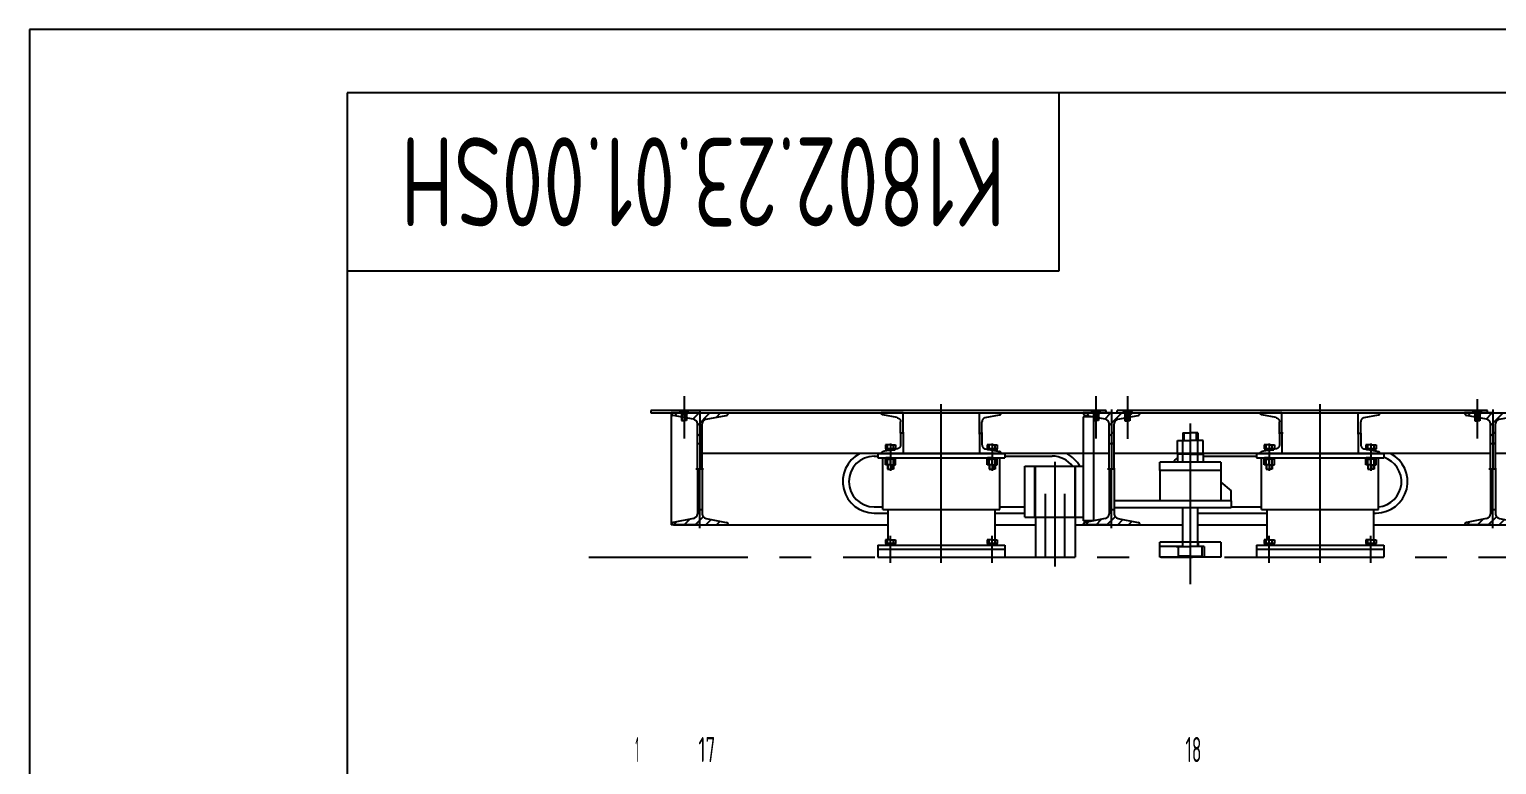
# Model space of a CAD drawing. Header units: millimetres. Extents: x 0 to 10500, y -288 to 7425.
# Drawn here: x 0 to 2886, y 5978 to 7425 of the extents above; entities that cross this region are included whole.
import ezdxf
from ezdxf.enums import TextEntityAlignment as Align

# ---------------------------------------------------------------- set-up
doc = ezdxf.new("R2010")
doc.units = ezdxf.units.MM
doc.header["$LTSCALE"] = 250
for name, pattern in [('F', [0.75, 0.5, -0.25]), ('G', [2, 1.25, -0.25, 0.25, -0.25]), ('K', [2.5, 1.25, -0.25, 0.25, -0.25, 0.25, -0.25])]:
    doc.linetypes.add(name, pattern=pattern)
for name, color, linetype in [('01', 7, 'Continuous'), ('02', 1, 'Continuous'), ('04', 2, 'F'), ('05', 142, 'G'), ('07', 6, 'K'), ('08', 1, 'Continuous'), ('11', 3, 'Continuous')]:
    doc.layers.add(name, color=color, linetype=linetype)
doc.styles.get("Standard").update_dxf_attribs({"font": 'isocp', "width": 0.707, "bigfont": 'intecad.shx'})

# ---------------------------------------------------------------- blocks, each defined once
blk = doc.blocks.new('*U125')
at = {"layer": '01'}
for p, q in [((0, 110), (-56, 110)), ((-12.5, 97.8), (-52.1, 105.3)), ((-4.8, 0), (-4.8, 88.5)), ((0, 110), (56, 110)), ((4.8, 0), (4.8, 88.5)), ((12.5, 97.8), (52.1, 105.3)), ((-4.8, 0), (-4.8, -88.5)), ((4.8, 0), (4.8, -88.5)), ((0, -110), (-56, -110)), ((-12.5, -97.8), (-52.1, -105.3)), ((0, -110), (56, -110)), ((12.5, -97.8), (52.1, -105.3))]:
    blk.add_line(p, q, dxfattribs=at)
for centre, radius, start, end in [((-51.2, 110), 4.8, 180, 259.2944), ((-14.3, 88.5), 9.5, 0, 79.2944), ((14.3, 88.5), 9.5, 100.7056, 180), ((51.2, 110), 4.8, 280.7056, 360), ((-51.2, -110), 4.8, 100.7056, 180), ((-14.3, -88.5), 9.5, 280.7056, 0), ((14.3, -88.5), 9.5, 180, 259.2944), ((51.2, -110), 4.8, 0, 79.2944)]:
    blk.add_arc(centre, radius, start, end, dxfattribs=at)
at = {"layer": '05'}
for p, q in [((0, 116.9), (0, 0)), ((-7.9, 0), (7.2, 0)), ((0, -116.9), (0, 0))]:
    blk.add_line(p, q, dxfattribs=at)
blk = doc.blocks.new('*U126')
at = {"layer": '01'}
for p, q in [((0, 110), (-56, 110)), ((-12.5, 97.8), (-52.1, 105.3)), ((-4.8, 0), (-4.8, 88.5)), ((0, 110), (56, 110)), ((4.8, 0), (4.8, 88.5)), ((12.5, 97.8), (52.1, 105.3)), ((-4.8, 0), (-4.8, -88.5)), ((4.8, 0), (4.8, -88.5)), ((0, -110), (-56, -110)), ((-12.5, -97.8), (-52.1, -105.3)), ((0, -110), (56, -110)), ((12.5, -97.8), (52.1, -105.3))]:
    blk.add_line(p, q, dxfattribs=at)
for centre, radius, start, end in [((-51.2, 110), 4.8, 180, 259.2944), ((-14.3, 88.5), 9.5, 0, 79.2944), ((14.3, 88.5), 9.5, 100.7056, 180), ((51.2, 110), 4.8, 280.7056, 360), ((-51.2, -110), 4.8, 100.7056, 180), ((-14.3, -88.5), 9.5, 280.7056, 0), ((14.3, -88.5), 9.5, 180, 259.2944), ((51.2, -110), 4.8, 0, 79.2944)]:
    blk.add_arc(centre, radius, start, end, dxfattribs=at)
at = {"layer": '05'}
for p, q in [((0, 116.9), (0, 0)), ((-7.9, 0), (7.2, 0)), ((0, -116.9), (0, 0))]:
    blk.add_line(p, q, dxfattribs=at)
blk = doc.blocks.new('*U127')
at = {"layer": '01'}
for p, q in [((0, 110), (-56, 110)), ((-12.5, 97.8), (-52.1, 105.3)), ((-4.8, 0), (-4.8, 88.5)), ((0, 110), (56, 110)), ((4.8, 0), (4.8, 88.5)), ((12.5, 97.8), (52.1, 105.3)), ((-4.8, 0), (-4.8, -88.5)), ((4.8, 0), (4.8, -88.5)), ((0, -110), (-56, -110)), ((-12.5, -97.8), (-52.1, -105.3)), ((0, -110), (56, -110)), ((12.5, -97.8), (52.1, -105.3))]:
    blk.add_line(p, q, dxfattribs=at)
for centre, radius, start, end in [((-51.2, 110), 4.8, 180, 259.2944), ((-14.3, 88.5), 9.5, 0, 79.2944), ((14.3, 88.5), 9.5, 100.7056, 180), ((51.2, 110), 4.8, 280.7056, 360), ((-51.2, -110), 4.8, 100.7056, 180), ((-14.3, -88.5), 9.5, 280.7056, 0), ((14.3, -88.5), 9.5, 180, 259.2944), ((51.2, -110), 4.8, 0, 79.2944)]:
    blk.add_arc(centre, radius, start, end, dxfattribs=at)
at = {"layer": '05'}
for p, q in [((0, 116.9), (0, 0)), ((-7.9, 0), (7.2, 0)), ((0, -116.9), (0, 0))]:
    blk.add_line(p, q, dxfattribs=at)
blk = doc.blocks.new('*U115')
at = {"layer": '01'}
for p, q in [((-9.2, 3.1), (-9.2, 0)), ((0, 3.1), (-9.2, 3.1)), ((-9.2, 0), (0, 0)), ((0, 0), (-1.8, 3.1)), ((0, 3.1), (1.8, 0)), ((0, 3.1), (9.2, 3.1)), ((9.2, 0), (0, 0)), ((9.2, 3.1), (9.2, 0))]:
    blk.add_line(p, q, dxfattribs=at)
at = {"layer": '05'}
blk.add_line((0, 5.2), (0, -2.1), dxfattribs=at)
blk = doc.blocks.new('M')
at = {"layer": '04', "color": 2, "linetype": 'F'}
for p, q in [((5590.6, 9487.6), (5633.6, 9487.6)), ((5590.6, 9447.6), (5590.6, 9487.6)), ((5595.6, 9447.6), (5595.6, 9470.4)), ((5602.1, 9478.3), (5630.3, 9483.6)), ((5590.6, 9447.6), (5590.6, 9407.6)), ((5595.6, 9447.6), (5595.6, 9424.7)), ((5590.6, 9407.6), (5633.6, 9407.6)), ((5602.1, 9416.8), (5630.3, 9411.5))]:
    blk.add_line(p, q, dxfattribs=at)
for centre, radius, start, end in [((5603.6, 9470.4), 8, 100.7056, 180), ((5629.6, 9487.6), 4, 280.7056, 0), ((5603.6, 9424.7), 8, 180, 259.2944), ((5629.6, 9407.6), 4, 0, 79.2944)]:
    blk.add_arc(centre, radius, start, end, dxfattribs=at)
at = {"layer": '05', "color": 4, "linetype": 'G'}
blk.add_line((5588.5, 9447.6), (5597.2, 9447.6), dxfattribs=at)
blk = doc.blocks.new('*U165', base_point=(251.96, 168.31))
at = {"layer": '01'}
for p, q in [((251.96, 168.31), (251.96, 182.31)), ((195.96, 168.31), (251.96, 168.31))]:
    blk.add_line(p, q, dxfattribs=at)
blk = doc.blocks.new('*U166')
at = {"layer": '01'}
for points in [[(415, 292), (25, 292)], [(25, 292), (25, 5)]]:
    blk.add_lwpolyline(points, dxfattribs=at)
at = {"layer": '02'}
for points in [[(420, 297), (0, 297)], [(0, 297), (0, 0)]]:
    blk.add_lwpolyline(points, dxfattribs=at)

msp = doc.modelspace()

# ---------------------------------------------------------------- hatches: boundary and pattern name
at = {"layer": '02', "linetype": 'Continuous'}
h = msp.add_hatch(dxfattribs=at)
h.set_pattern_fill('_USER', color=1, scale=15, angle=45, style=0, pattern_type=0)
h.set_pattern_definition([(45, (611.81, -2817.34), (-10.606602, 10.606602), [])])
edge = h.paths.add_edge_path()
edge.add_line((1313.757, 6480.233), (1323.257, 6480.233))
edge.add_line((1323.257, 6480.233), (1323.257, 6471.772))
edge.add_arc((1332.757, 6471.772), 9.5, 180, 259.294362)
edge.add_line((1330.993, 6462.437), (1370.599, 6454.95))
edge.add_arc((1369.707, 6450.233), 4.8, 0, 79.294362, ccw=False)
edge.add_line((1374.507, 6450.233), (1318.507, 6450.233))
edge.add_line((1318.507, 6450.233), (1262.507, 6450.233))
edge.add_arc((1267.307, 6450.233), 4.8, 100.705638, 180, ccw=False)
edge.add_line((1266.416, 6454.95), (1306.022, 6462.437))
edge.add_arc((1304.257, 6471.772), 9.5, 280.705638, 360)
edge.add_line((1313.757, 6471.772), (1313.757, 6480.233))
edge = h.paths.add_edge_path()
edge.add_line((1313.757, 6610.233), (1323.257, 6610.233))
edge.add_line((1323.257, 6610.233), (1323.257, 6648.694))
edge.add_arc((1332.757, 6648.694), 9.5, 100.705638, 180, ccw=False)
edge.add_line((1330.993, 6658.029), (1370.599, 6665.517))
edge.add_arc((1369.707, 6670.233), 4.8, 280.705638, 360)
edge.add_line((1374.507, 6670.233), (1318.507, 6670.233))
edge.add_line((1318.507, 6670.233), (1262.507, 6670.233))
edge.add_arc((1267.307, 6670.233), 4.8, 180, 259.294362)
edge.add_line((1266.416, 6665.517), (1306.022, 6658.029))
edge.add_arc((1304.257, 6648.694), 9.5, 0, 79.294362, ccw=False)
edge.add_line((1313.757, 6648.694), (1313.757, 6610.233))
h = msp.add_hatch(dxfattribs=at)
h.set_pattern_fill('_USER', color=1, scale=15, angle=45, style=0, pattern_type=0)
h.set_pattern_definition([(45, (1421.81, -2817.34), (-10.606602, 10.606602), [])])
edge = h.paths.add_edge_path()
edge.add_line((2123.757, 6480.233), (2133.257, 6480.233))
edge.add_line((2133.257, 6480.233), (2133.257, 6471.772))
edge.add_arc((2142.757, 6471.772), 9.5, 180, 259.294362)
edge.add_line((2140.993, 6462.437), (2180.599, 6454.95))
edge.add_arc((2179.707, 6450.233), 4.8, 0, 79.294362, ccw=False)
edge.add_line((2184.507, 6450.233), (2128.507, 6450.233))
edge.add_line((2128.507, 6450.233), (2072.507, 6450.233))
edge.add_arc((2077.307, 6450.233), 4.8, 100.705638, 180, ccw=False)
edge.add_line((2076.416, 6454.95), (2116.022, 6462.437))
edge.add_arc((2114.257, 6471.772), 9.5, 280.705638, 360)
edge.add_line((2123.757, 6471.772), (2123.757, 6480.233))
edge = h.paths.add_edge_path()
edge.add_line((2123.757, 6610.233), (2133.257, 6610.233))
edge.add_line((2133.257, 6610.233), (2133.257, 6648.694))
edge.add_arc((2142.757, 6648.694), 9.5, 100.705638, 180, ccw=False)
edge.add_line((2140.993, 6658.029), (2180.599, 6665.517))
edge.add_arc((2179.707, 6670.233), 4.8, 280.705638, 360)
edge.add_line((2184.507, 6670.233), (2128.507, 6670.233))
edge.add_line((2128.507, 6670.233), (2072.507, 6670.233))
edge.add_arc((2077.307, 6670.233), 4.8, 180, 259.294362)
edge.add_line((2076.416, 6665.517), (2116.022, 6658.029))
edge.add_arc((2114.257, 6648.694), 9.5, 0, 79.294362, ccw=False)
edge.add_line((2123.757, 6648.694), (2123.757, 6610.233))
h = msp.add_hatch(dxfattribs=at)
h.set_pattern_fill('_USER', color=1, scale=15, angle=45, style=0, pattern_type=0)
h.set_pattern_definition([(45, (2171.81, -2817.34), (-10.606602, 10.606602), [])])
edge = h.paths.add_edge_path()
edge.add_line((2873.757, 6480.233), (2883.257, 6480.233))
edge.add_line((2883.257, 6480.233), (2883.257, 6471.772))
edge.add_arc((2892.757, 6471.772), 9.5, 180, 259.294362)
edge.add_line((2890.993, 6462.437), (2930.599, 6454.95))
edge.add_arc((2929.707, 6450.233), 4.8, 0, 79.294362, ccw=False)
edge.add_line((2934.507, 6450.233), (2878.507, 6450.233))
edge.add_line((2878.507, 6450.233), (2822.507, 6450.233))
edge.add_arc((2827.307, 6450.233), 4.8, 100.705638, 180, ccw=False)
edge.add_line((2826.416, 6454.95), (2866.022, 6462.437))
edge.add_arc((2864.257, 6471.772), 9.5, 280.705638, 360)
edge.add_line((2873.757, 6471.772), (2873.757, 6480.233))
edge = h.paths.add_edge_path()
edge.add_line((2873.757, 6610.233), (2883.257, 6610.233))
edge.add_line((2883.257, 6610.233), (2883.257, 6648.694))
edge.add_arc((2892.757, 6648.694), 9.5, 100.705638, 180, ccw=False)
edge.add_line((2890.993, 6658.029), (2930.599, 6665.517))
edge.add_arc((2929.707, 6670.233), 4.8, 280.705638, 360)
edge.add_line((2934.507, 6670.233), (2878.507, 6670.233))
edge.add_line((2878.507, 6670.233), (2822.507, 6670.233))
edge.add_arc((2827.307, 6670.233), 4.8, 180, 259.294362)
edge.add_line((2826.416, 6665.517), (2866.022, 6658.029))
edge.add_arc((2864.257, 6648.694), 9.5, 0, 79.294362, ccw=False)
edge.add_line((2873.757, 6648.694), (2873.757, 6610.233))

# ---------------------------------------------------------------- linework, layer by layer
for p, q in [((1678.507, 6480.518), (1678.507, 6582.233)), ((1908.507, 6480.518), (1908.507, 6582.233)), ((2423.507, 6480.518), (2423.507, 6582.233)), ((2653.507, 6480.518), (2653.507, 6582.233))]:
    msp.add_line(p, q)
at = {"layer": '01'}
for p, q in [((2117.507, 6675.233), (1222.507, 6675.233)), ((1222.507, 6675.233), (1222.507, 6670.233)), ((1222.507, 6670.233), (2102.507, 6670.233)), ((1262.507, 6670.233), (1262.507, 6450.233)), ((2077.507, 6670.233), (3602.507, 6670.233)), ((2117.507, 6670.233), (2117.507, 6675.233)), ((2867.507, 6675.005), (2139.507, 6674.784)), ((2139.507, 6670.233), (2139.507, 6674.784)), ((2867.507, 6670.233), (2867.507, 6675.005)), ((1313.757, 6610.233), (1323.257, 6610.233)), ((2123.757, 6610.233), (2133.257, 6610.233)), ((2873.757, 6610.233), (2883.257, 6610.233)), ((2123.757, 6590.233), (1323.257, 6590.233)), ((1661.757, 6585.233), (1668.507, 6585.233)), ((1693.507, 6582.233), (1684.307, 6582.233)), ((1684.307, 6582.233), (1684.307, 6579.133)), ((1693.507, 6579.133), (1691.718, 6582.233)), ((1693.507, 6582.233), (1702.707, 6582.233)), ((1693.507, 6582.233), (1695.297, 6579.133)), ((1702.707, 6582.233), (1702.707, 6579.133)), ((1884.307, 6582.233), (1884.307, 6579.133)), ((1893.507, 6582.233), (1884.307, 6582.233)), ((1893.507, 6582.233), (1891.718, 6579.133)), ((1893.507, 6579.133), (1895.297, 6582.233)), ((1893.507, 6582.233), (1902.707, 6582.233)), ((1902.707, 6582.233), (1902.707, 6579.133)), ((1918.507, 6585.233), (2011.757, 6585.233)), ((2072.507, 6590.233), (2072.507, 6457.992)), ((2092.507, 6590.233), (2092.507, 6457.992)), ((2873.757, 6590.233), (2133.257, 6590.233)), ((2268.257, 6573.233), (2268.257, 6589.318)), ((2298.257, 6573.233), (2298.257, 6589.318)), ((2308.682, 6585.233), (2413.507, 6585.233)), ((2438.507, 6582.233), (2429.307, 6582.233)), ((2429.307, 6582.233), (2429.307, 6579.133)), ((2438.507, 6579.133), (2436.718, 6582.233)), ((2438.507, 6582.233), (2447.707, 6582.233)), ((2438.507, 6582.233), (2440.297, 6579.133)), ((2447.707, 6582.233), (2447.707, 6579.133)), ((2629.307, 6582.233), (2629.307, 6579.133)), ((2638.507, 6582.233), (2629.307, 6582.233)), ((2638.507, 6582.233), (2636.718, 6579.133)), ((2638.507, 6579.133), (2640.297, 6582.233)), ((2638.507, 6582.233), (2647.707, 6582.233)), ((2647.707, 6582.233), (2647.707, 6579.133)), ((3623.757, 6590.233), (2883.257, 6590.233)), ((1683.492, 6579.133), (1693.507, 6579.133)), ((1683.492, 6568.333), (1683.492, 6579.133)), ((1693.507, 6568.333), (1683.492, 6568.333)), ((1684.307, 6579.133), (1693.507, 6579.133)), ((1687.507, 6568.333), (1687.507, 6579.133)), ((1687.507, 6568.333), (1687.507, 6559.851)), ((1687.507, 6559.851), (1693.507, 6559.851)), ((1702.707, 6579.133), (1693.507, 6579.133)), ((1703.522, 6579.133), (1693.507, 6579.133)), ((1693.507, 6568.333), (1703.522, 6568.333)), ((1699.507, 6559.851), (1693.507, 6559.851)), ((1699.507, 6568.333), (1699.507, 6579.133)), ((1699.507, 6568.333), (1699.507, 6559.851)), ((1703.522, 6568.333), (1703.522, 6579.133)), ((1883.492, 6579.133), (1893.507, 6579.133)), ((1883.492, 6568.333), (1883.492, 6579.133)), ((1893.507, 6568.333), (1883.492, 6568.333)), ((1884.307, 6579.133), (1893.507, 6579.133)), ((1887.507, 6568.333), (1887.507, 6579.133)), ((1887.507, 6568.333), (1887.507, 6559.851)), ((1887.507, 6559.851), (1893.507, 6559.851)), ((1903.522, 6579.133), (1893.507, 6579.133)), ((1902.707, 6579.133), (1893.507, 6579.133)), ((1893.507, 6568.333), (1903.522, 6568.333)), ((1899.507, 6559.851), (1893.507, 6559.851)), ((1899.507, 6568.333), (1899.507, 6579.133)), ((1899.507, 6568.333), (1899.507, 6559.851)), ((1903.522, 6568.333), (1903.522, 6579.133)), ((1957.507, 6465.233), (1957.507, 6565.233)), ((2428.492, 6579.133), (2438.507, 6579.133)), ((2428.492, 6568.333), (2428.492, 6579.133)), ((2438.507, 6568.333), (2428.492, 6568.333)), ((2429.307, 6579.133), (2438.507, 6579.133)), ((2432.507, 6568.333), (2432.507, 6579.133)), ((2432.507, 6568.333), (2432.507, 6559.851)), ((2432.507, 6559.851), (2438.507, 6559.851)), ((2447.707, 6579.133), (2438.507, 6579.133)), ((2448.522, 6579.133), (2438.507, 6579.133)), ((2438.507, 6568.333), (2448.522, 6568.333)), ((2444.507, 6559.851), (2438.507, 6559.851)), ((2444.507, 6568.333), (2444.507, 6579.133)), ((2444.507, 6568.333), (2444.507, 6559.851)), ((2448.522, 6568.333), (2448.522, 6579.133)), ((2628.492, 6579.133), (2638.507, 6579.133)), ((2628.492, 6568.333), (2628.492, 6579.133)), ((2638.507, 6568.333), (2628.492, 6568.333)), ((2629.307, 6579.133), (2638.507, 6579.133)), ((2632.507, 6568.333), (2632.507, 6579.133)), ((2632.507, 6568.333), (2632.507, 6559.851)), ((2632.507, 6559.851), (2638.507, 6559.851)), ((2648.522, 6579.133), (2638.507, 6579.133)), ((2647.707, 6579.133), (2638.507, 6579.133)), ((2638.507, 6568.333), (2648.522, 6568.333)), ((2644.507, 6559.851), (2638.507, 6559.851)), ((2644.507, 6568.333), (2644.507, 6579.133)), ((2644.507, 6568.333), (2644.507, 6559.851)), ((2648.522, 6568.333), (2648.522, 6579.133)), ((2343.257, 6534.352), (2363.257, 6517.233)), ((2363.257, 6497.233), (2363.257, 6517.233)), ((1313.757, 6480.233), (1313.757, 6471.772)), ((1313.757, 6480.233), (1323.257, 6480.233)), ((1323.257, 6480.233), (1323.257, 6471.772)), ((1661.757, 6485.233), (1678.507, 6485.233)), ((1661.757, 6473.233), (1688.507, 6473.233)), ((1898.507, 6473.233), (1957.507, 6473.233)), ((1908.507, 6485.233), (1957.507, 6485.233)), ((1978.507, 6465.233), (1978.507, 6386.233)), ((2056.507, 6465.233), (2056.507, 6386.233)), ((2123.757, 6480.233), (2123.757, 6471.772)), ((2123.757, 6480.233), (2133.257, 6480.233)), ((2133.257, 6480.233), (2133.257, 6471.772)), ((2268.257, 6416.233), (2268.257, 6483.233)), ((2298.257, 6416.233), (2298.257, 6483.233)), ((2298.507, 6473.233), (2433.507, 6473.233)), ((2363.257, 6485.233), (2423.507, 6485.233)), ((2643.507, 6473.233), (2648.507, 6473.233)), ((2873.757, 6480.233), (2873.757, 6471.772)), ((2873.757, 6480.233), (2883.257, 6480.233)), ((2883.257, 6480.233), (2883.257, 6471.772)), ((2092.507, 6457.992), (2072.507, 6457.992)), ((1693.507, 6420.833), (1683.492, 6420.833)), ((1683.492, 6420.833), (1683.492, 6413.333)), ((1683.492, 6413.333), (1693.507, 6413.333)), ((1687.507, 6413.333), (1687.507, 6420.833)), ((1693.507, 6420.833), (1703.522, 6420.833)), ((1703.522, 6413.333), (1693.507, 6413.333)), ((1699.507, 6413.333), (1699.507, 6420.833)), ((1703.522, 6420.833), (1703.522, 6413.333)), ((1883.492, 6420.833), (1883.492, 6413.333)), ((1893.507, 6420.833), (1883.492, 6420.833)), ((1883.492, 6413.333), (1893.507, 6413.333)), ((1887.507, 6413.333), (1887.507, 6420.833)), ((1893.507, 6420.833), (1903.522, 6420.833)), ((1903.522, 6413.333), (1893.507, 6413.333)), ((1899.507, 6413.333), (1899.507, 6420.833)), ((1903.522, 6420.833), (1903.522, 6413.333)), ((2223.257, 6386.233), (2223.257, 6416.233)), ((2343.257, 6416.233), (2343.257, 6386.233)), ((2438.507, 6420.833), (2428.492, 6420.833)), ((2428.492, 6420.833), (2428.492, 6413.333)), ((2428.492, 6413.333), (2438.507, 6413.333)), ((2432.507, 6413.333), (2432.507, 6420.833)), ((2438.507, 6420.833), (2448.522, 6420.833)), ((2448.522, 6413.333), (2438.507, 6413.333)), ((2444.507, 6413.333), (2444.507, 6420.833)), ((2448.522, 6420.833), (2448.522, 6413.333)), ((2628.492, 6420.833), (2628.492, 6413.333)), ((2638.507, 6420.833), (2628.492, 6420.833)), ((2628.492, 6413.333), (2638.507, 6413.333)), ((2632.507, 6413.333), (2632.507, 6420.833)), ((2638.507, 6420.833), (2648.522, 6420.833)), ((2648.522, 6413.333), (2638.507, 6413.333)), ((2644.507, 6413.333), (2644.507, 6420.833)), ((2648.522, 6420.833), (2648.522, 6413.333)), ((1978.507, 6386.233), (2056.507, 6386.233))]:
    msp.add_line(p, q, dxfattribs=at)
at = {"layer": '01', "color": 7, "linetype": 'Continuous'}
for p, q in [((1251.081, 6670.233), (6124.507, 6670.233)), ((1668.507, 6590.233), (1918.507, 6590.233)), ((1668.507, 6590.233), (1668.507, 6582.233)), ((1668.507, 6590.233), (1668.507, 6582.233)), ((1668.507, 6582.233), (1918.507, 6582.233)), ((1918.507, 6590.233), (1918.507, 6582.233)), ((1918.507, 6590.233), (1918.507, 6582.233)), ((2257.832, 6589.318), (2257.832, 6573.233)), ((2283.257, 6589.318), (2257.832, 6589.318)), ((2283.257, 6589.318), (2308.682, 6589.318)), ((2308.682, 6589.318), (2308.682, 6573.233)), ((2413.507, 6590.233), (2663.507, 6590.233)), ((2413.507, 6590.233), (2413.507, 6582.233)), ((2413.507, 6590.233), (2413.507, 6582.233)), ((2413.507, 6582.233), (2663.507, 6582.233)), ((2663.507, 6590.233), (2663.507, 6582.233)), ((2663.507, 6590.233), (2663.507, 6582.233)), ((1957.507, 6565.233), (2072.507, 6565.233)), ((2343.257, 6573.233), (2223.257, 6573.233)), ((2223.257, 6557.233), (2223.257, 6573.233)), ((2343.257, 6557.233), (2223.257, 6557.233)), ((2223.257, 6557.233), (2223.257, 6497.233)), ((2308.682, 6573.233), (2257.832, 6573.233)), ((2343.257, 6573.233), (2343.257, 6557.233)), ((2343.257, 6557.233), (2343.257, 6497.233)), ((2241.347, 6497.233), (2133.257, 6497.233)), ((2363.257, 6497.233), (2241.347, 6497.233)), ((2363.257, 6497.233), (2363.257, 6483.233)), ((1678.507, 6480.518), (1908.507, 6480.518)), ((1688.507, 6480.518), (1688.507, 6420.833)), ((1898.507, 6480.518), (1898.507, 6420.833)), ((1957.507, 6465.233), (2072.507, 6465.233)), ((2363.257, 6483.233), (2133.257, 6483.233)), ((2423.507, 6480.518), (2653.507, 6480.518)), ((2433.507, 6480.518), (2433.507, 6420.833)), ((2643.507, 6480.518), (2643.507, 6420.833)), ((1266.507, 6450.233), (1688.507, 6450.233)), ((1898.507, 6450.233), (1978.507, 6450.233)), ((2056.507, 6450.233), (2268.257, 6450.233)), ((2298.257, 6450.233), (2433.507, 6450.233)), ((2643.507, 6450.233), (3163.511, 6450.233)), ((1668.507, 6410.233), (1918.507, 6410.233)), ((1668.507, 6410.233), (1668.507, 6402.233)), ((1918.507, 6410.233), (1918.507, 6402.233)), ((2343.257, 6416.233), (2223.257, 6416.233)), ((2413.507, 6410.233), (2663.507, 6410.233)), ((2413.507, 6410.233), (2413.507, 6402.233)), ((2663.507, 6410.233), (2663.507, 6402.233)), ((1668.507, 6402.233), (1918.507, 6402.233)), ((1668.507, 6402.233), (1668.507, 6386.233)), ((1668.507, 6386.233), (1918.507, 6386.233)), ((1918.507, 6402.233), (1918.507, 6386.233)), ((2343.257, 6386.233), (2223.257, 6386.233)), ((2413.507, 6402.233), (2663.507, 6402.233)), ((2413.507, 6402.233), (2413.507, 6386.233)), ((2413.507, 6386.233), (2663.507, 6386.233)), ((2663.507, 6402.233), (2663.507, 6386.233))]:
    msp.add_line(p, q, dxfattribs=at)
at = {"layer": '01'}
for centre, radius, start, end in [((1661.757, 6535.233), 62, 117.489334, 270), ((1661.757, 6535.233), 50, 90, 270), ((2011.757, 6535.233), 50, 36.869898, 90), ((2011.757, 6535.233), 62, 28.938528, 62.510666), ((2298.507, 6535.233), 62, 130.99991, 142.200277), ((2648.507, 6535.233), 62, 270, 62.510666), ((2648.507, 6535.233), 50, 275.73917, 72.542397), ((2298.507, 6535.233), 62, 269.768426, 270)]:
    msp.add_arc(centre, radius, start, end, dxfattribs=at)
at = {"layer": '02'}
for p, q in [((1688.707, 6559.851), (1688.707, 6568.333)), ((1698.307, 6559.851), (1698.307, 6568.333)), ((1888.707, 6559.851), (1888.707, 6568.333)), ((1898.307, 6559.851), (1898.307, 6568.333)), ((2433.707, 6559.851), (2433.707, 6568.333)), ((2443.307, 6559.851), (2443.307, 6568.333)), ((2633.707, 6559.851), (2633.707, 6568.333)), ((2643.307, 6559.851), (2643.307, 6568.333))]:
    msp.add_line(p, q, dxfattribs=at)
at = {"layer": '04', "color": 2, "linetype": 'F'}
for p, q in [((1286.257, 6675.233), (1278.357, 6675.233)), ((1278.357, 6675.233), (1278.357, 6674.383)), ((1278.357, 6674.383), (1286.257, 6674.383)), ((1278.357, 6674.383), (1282.507, 6670.233)), ((1282.507, 6670.233), (1282.507, 6655.233)), ((1282.507, 6670.233), (1287.507, 6670.233)), ((1282.507, 6667.233), (1287.507, 6667.233)), ((1283.507, 6667.233), (1283.507, 6655.233)), ((1286.257, 6675.233), (1286.257, 6673.233)), ((1286.257, 6673.233), (1287.507, 6673.233)), ((1288.757, 6673.233), (1287.507, 6673.233)), ((1292.507, 6670.233), (1287.507, 6670.233)), ((1292.507, 6667.233), (1287.507, 6667.233)), ((1288.757, 6675.233), (1288.757, 6673.233)), ((1288.757, 6675.233), (1296.657, 6675.233)), ((1296.657, 6674.383), (1288.757, 6674.383)), ((1291.507, 6667.233), (1291.507, 6655.233)), ((1296.657, 6674.383), (1292.507, 6670.233)), ((1292.507, 6670.233), (1292.507, 6655.233)), ((1296.657, 6675.233), (1296.657, 6674.383)), ((2096.257, 6675.233), (2088.357, 6675.233)), ((2088.357, 6675.233), (2088.357, 6674.383)), ((2088.357, 6674.383), (2096.257, 6674.383)), ((2088.357, 6674.383), (2092.507, 6670.233)), ((2092.507, 6670.233), (2092.507, 6655.233)), ((2092.507, 6670.233), (2097.507, 6670.233)), ((2092.507, 6667.233), (2097.507, 6667.233)), ((2093.507, 6667.233), (2093.507, 6655.233)), ((2096.257, 6675.233), (2096.257, 6673.233)), ((2096.257, 6673.233), (2097.507, 6673.233)), ((2098.757, 6673.233), (2097.507, 6673.233)), ((2102.507, 6670.233), (2097.507, 6670.233)), ((2102.507, 6667.233), (2097.507, 6667.233)), ((2098.757, 6675.233), (2098.757, 6673.233)), ((2098.757, 6675.233), (2106.657, 6675.233)), ((2106.657, 6674.383), (2098.757, 6674.383)), ((2101.507, 6667.233), (2101.507, 6655.233)), ((2106.657, 6674.383), (2102.507, 6670.233)), ((2102.507, 6670.233), (2102.507, 6655.233)), ((2106.657, 6675.233), (2106.657, 6674.383)), ((2158.257, 6674.784), (2150.357, 6674.784)), ((2150.357, 6674.784), (2150.357, 6673.934)), ((2150.357, 6673.934), (2158.257, 6673.934)), ((2150.357, 6673.934), (2154.507, 6669.784)), ((2154.507, 6669.784), (2154.507, 6654.784)), ((2154.507, 6669.784), (2159.507, 6669.784)), ((2154.507, 6666.784), (2159.507, 6666.784)), ((2155.507, 6666.784), (2155.507, 6654.784)), ((2158.257, 6674.784), (2158.257, 6672.784)), ((2158.257, 6672.784), (2159.507, 6672.784)), ((2160.757, 6672.784), (2159.507, 6672.784)), ((2164.507, 6669.784), (2159.507, 6669.784)), ((2164.507, 6666.784), (2159.507, 6666.784)), ((2160.757, 6674.784), (2160.757, 6672.784)), ((2160.757, 6674.784), (2168.657, 6674.784)), ((2168.657, 6673.934), (2160.757, 6673.934)), ((2163.507, 6666.784), (2163.507, 6654.784)), ((2168.657, 6673.934), (2164.507, 6669.784)), ((2164.507, 6669.784), (2164.507, 6654.784)), ((2168.657, 6674.784), (2168.657, 6673.934)), ((2846.257, 6675.021), (2838.357, 6675.021)), ((2846.257, 6675.021), (2838.357, 6675.021)), ((2838.357, 6675.021), (2838.357, 6674.171)), ((2838.357, 6675.021), (2838.357, 6674.171)), ((2838.357, 6674.171), (2846.257, 6674.171)), ((2838.357, 6674.171), (2842.507, 6670.021)), ((2838.357, 6674.171), (2842.507, 6670.021)), ((2838.357, 6674.171), (2846.257, 6674.171)), ((2842.507, 6670.021), (2842.507, 6655.021)), ((2842.507, 6670.021), (2847.507, 6670.021)), ((2842.507, 6670.021), (2847.507, 6670.021)), ((2842.507, 6670.021), (2842.507, 6655.021)), ((2842.507, 6667.021), (2847.507, 6667.021)), ((2842.507, 6667.021), (2847.507, 6667.021)), ((2843.507, 6667.021), (2843.507, 6655.021)), ((2843.507, 6667.021), (2843.507, 6655.021)), ((2846.257, 6675.021), (2846.257, 6673.021)), ((2846.257, 6675.021), (2846.257, 6673.021)), ((2846.257, 6673.021), (2847.507, 6673.021)), ((2846.257, 6673.021), (2847.507, 6673.021)), ((2848.757, 6673.021), (2847.507, 6673.021)), ((2848.757, 6673.021), (2847.507, 6673.021)), ((2852.507, 6670.021), (2847.507, 6670.021)), ((2852.507, 6670.021), (2847.507, 6670.021)), ((2852.507, 6667.021), (2847.507, 6667.021)), ((2852.507, 6667.021), (2847.507, 6667.021)), ((2848.757, 6675.021), (2848.757, 6673.021)), ((2848.757, 6675.021), (2856.657, 6675.021)), ((2848.757, 6675.021), (2856.657, 6675.021)), ((2848.757, 6675.021), (2848.757, 6673.021)), ((2856.657, 6674.171), (2848.757, 6674.171)), ((2856.657, 6674.171), (2848.757, 6674.171)), ((2851.507, 6667.021), (2851.507, 6655.021)), ((2851.507, 6667.021), (2851.507, 6655.021)), ((2856.657, 6674.171), (2852.507, 6670.021)), ((2856.657, 6674.171), (2852.507, 6670.021)), ((2852.507, 6670.021), (2852.507, 6655.021)), ((2852.507, 6670.021), (2852.507, 6655.021)), ((2856.657, 6675.021), (2856.657, 6674.171)), ((2856.657, 6675.021), (2856.657, 6674.171)), ((1282.507, 6655.233), (1287.507, 6655.233)), ((1292.507, 6655.233), (1287.507, 6655.233)), ((2072.507, 6662.475), (2072.507, 6590.233)), ((2092.507, 6662.475), (2072.507, 6662.475)), ((2092.507, 6662.475), (2092.507, 6590.233)), ((2092.507, 6655.233), (2097.507, 6655.233)), ((2102.507, 6655.233), (2097.507, 6655.233)), ((2154.507, 6654.784), (2159.507, 6654.784)), ((2164.507, 6654.784), (2159.507, 6654.784)), ((2842.507, 6655.021), (2847.507, 6655.021)), ((2842.507, 6655.021), (2847.507, 6655.021)), ((2852.507, 6655.021), (2847.507, 6655.021)), ((2852.507, 6655.021), (2847.507, 6655.021)), ((2257.832, 6589.318), (2257.832, 6615.718)), ((2257.832, 6615.718), (2283.257, 6615.718)), ((2268.257, 6631.233), (2283.257, 6631.233)), ((2268.257, 6631.233), (2268.257, 6615.718)), ((2268.257, 6589.318), (2268.257, 6615.718)), ((2271.257, 6615.718), (2271.257, 6631.233)), ((2298.257, 6631.233), (2283.257, 6631.233)), ((2308.682, 6615.718), (2283.257, 6615.718)), ((2295.257, 6615.718), (2295.257, 6631.233)), ((2298.257, 6631.233), (2298.257, 6615.718)), ((2298.257, 6589.318), (2298.257, 6615.718)), ((2308.682, 6589.318), (2308.682, 6615.718)), ((1693.507, 6607.351), (1683.492, 6607.351)), ((1683.492, 6607.351), (1683.492, 6599.851)), ((1683.492, 6599.851), (1693.507, 6599.851)), ((1693.507, 6599.851), (1684.507, 6599.851)), ((1684.507, 6599.851), (1684.507, 6596.051)), ((1684.507, 6596.051), (1702.507, 6597.851)), ((1687.507, 6599.851), (1687.507, 6607.351)), ((1693.507, 6607.351), (1703.522, 6607.351)), ((1703.522, 6599.851), (1693.507, 6599.851)), ((1693.507, 6599.851), (1702.507, 6599.851)), ((1699.507, 6599.851), (1699.507, 6607.351)), ((1702.507, 6599.851), (1702.507, 6597.851)), ((1703.522, 6607.351), (1703.522, 6599.851)), ((1893.507, 6607.351), (1883.492, 6607.351)), ((1883.492, 6607.351), (1883.492, 6599.851)), ((1883.492, 6599.851), (1893.507, 6599.851)), ((1893.507, 6599.851), (1884.507, 6599.851)), ((1884.507, 6599.851), (1884.507, 6597.851)), ((1902.507, 6596.051), (1884.507, 6597.851)), ((1887.507, 6599.851), (1887.507, 6607.351)), ((1893.507, 6607.351), (1903.522, 6607.351)), ((1893.507, 6599.851), (1902.507, 6599.851)), ((1903.522, 6599.851), (1893.507, 6599.851)), ((1899.507, 6599.851), (1899.507, 6607.351)), ((1902.507, 6599.851), (1902.507, 6596.051)), ((1903.522, 6607.351), (1903.522, 6599.851)), ((2438.507, 6607.351), (2428.492, 6607.351)), ((2428.492, 6607.351), (2428.492, 6599.851)), ((2428.492, 6599.851), (2438.507, 6599.851)), ((2438.507, 6599.851), (2429.507, 6599.851)), ((2429.507, 6599.851), (2429.507, 6596.051)), ((2429.507, 6596.051), (2447.507, 6597.851)), ((2432.507, 6599.851), (2432.507, 6607.351)), ((2438.507, 6607.351), (2448.522, 6607.351)), ((2448.522, 6599.851), (2438.507, 6599.851)), ((2438.507, 6599.851), (2447.507, 6599.851)), ((2444.507, 6599.851), (2444.507, 6607.351)), ((2447.507, 6599.851), (2447.507, 6597.851)), ((2448.522, 6607.351), (2448.522, 6599.851)), ((2638.507, 6607.351), (2628.492, 6607.351)), ((2628.492, 6607.351), (2628.492, 6599.851)), ((2628.492, 6599.851), (2638.507, 6599.851)), ((2638.507, 6599.851), (2629.507, 6599.851)), ((2629.507, 6599.851), (2629.507, 6597.851)), ((2647.507, 6596.051), (2629.507, 6597.851)), ((2632.507, 6599.851), (2632.507, 6607.351)), ((2638.507, 6607.351), (2648.522, 6607.351)), ((2638.507, 6599.851), (2647.507, 6599.851)), ((2648.522, 6599.851), (2638.507, 6599.851)), ((2644.507, 6599.851), (2644.507, 6607.351)), ((2647.507, 6599.851), (2647.507, 6596.051)), ((2648.522, 6607.351), (2648.522, 6599.851)), ((1977.507, 6465.233), (1977.507, 6565.233)), ((1978.507, 6465.233), (1978.507, 6565.233)), ((1998.507, 6386.233), (1998.507, 6565.233)), ((2036.507, 6386.233), (2036.507, 6565.233)), ((2056.507, 6465.233), (2056.507, 6565.233)), ((2057.507, 6465.233), (2057.507, 6565.233)), ((2268.257, 6407.233), (2223.257, 6407.233)), ((2255.712, 6407.233), (2268.257, 6407.233)), ((2260.257, 6388.533), (2260.257, 6407.233)), ((2260.257, 6407.233), (2283.257, 6407.233)), ((2268.257, 6407.233), (2268.257, 6416.233)), ((2306.257, 6407.233), (2283.257, 6407.233)), ((2298.257, 6407.233), (2298.257, 6416.233)), ((2310.801, 6407.233), (2298.257, 6407.233)), ((2299.257, 6407.233), (2299.257, 6416.233)), ((2306.257, 6388.533), (2306.257, 6407.233)), ((2310.801, 6407.233), (2310.801, 6386.233)), ((2283.257, 6388.533), (2260.257, 6388.533)), ((2283.257, 6404.933), (2283.257, 6386.233)), ((2283.257, 6388.533), (2306.257, 6388.533))]:
    msp.add_line(p, q, dxfattribs=at)
at = {"layer": '05'}
for p, q in [((1287.507, 6703.426), (1287.507, 6619.785)), ((2097.507, 6703.426), (2097.507, 6619.785)), ((2159.507, 6702.976), (2159.507, 6619.336)), ((2847.507, 6697.204), (2847.507, 6619.785)), ((1793.507, 6375.059), (1793.507, 6690.118)), ((2538.507, 6375.059), (2538.507, 6690.118)), ((2283.257, 6649.233), (2283.257, 6374.408)), ((1693.507, 6610.416), (1693.507, 6556.302)), ((1893.507, 6610.416), (1893.507, 6556.302)), ((2438.507, 6610.416), (2438.507, 6556.302)), ((2638.507, 6610.416), (2638.507, 6556.302)), ((1693.507, 6584.33), (1693.507, 6577.037)), ((1693.507, 6567.281), (1693.507, 6580.185)), ((1893.507, 6584.33), (1893.507, 6577.037)), ((1893.507, 6567.281), (1893.507, 6580.185)), ((2438.507, 6584.33), (2438.507, 6577.037)), ((2438.507, 6567.281), (2438.507, 6580.185)), ((2638.507, 6584.33), (2638.507, 6577.037)), ((2638.507, 6567.281), (2638.507, 6580.185)), ((2017.507, 6367.889), (2017.507, 6573.808)), ((1693.507, 6375.225), (1693.507, 6428.189)), ((1893.507, 6375.225), (1893.507, 6428.189)), ((2283.257, 6407.765), (2283.257, 6333.136)), ((2438.507, 6375.225), (2438.507, 6428.189)), ((2638.507, 6375.225), (2638.507, 6428.189))]:
    msp.add_line(p, q, dxfattribs=at)
at = {"layer": '07'}
msp.add_line((1100.265, 6386.233), (6185.062, 6386.233), dxfattribs=at)

# ---------------------------------------------------------------- block references
at = {"layer": '01', "xscale": 25, "yscale": 25, "zscale": 25}
msp.add_blockref('*U166', (0, 0), dxfattribs=at)
at = {"layer": '01'}
for name, p in [('*U125', (1318.507, 6560.233)), ('M', (-3722.059, -2817.34)), ('*U126', (2128.507, 6560.233)), ('M', (-2977.059, -2817.34)), ('*U127', (2878.507, 6560.233))]:
    msp.add_blockref(name, p, dxfattribs=at)
at = {"layer": '01', "xscale": -1}
for p in [(7309.074, -2817.34), (8054.074, -2817.34)]:
    msp.add_blockref('M', p, dxfattribs=at)
at = {"layer": '04', "xscale": 25, "yscale": 25, "zscale": 25}
msp.add_blockref('*U165', (2025, 6950), dxfattribs=at)
at = {"layer": '08'}
for p in [(1693.507, 6410.233), (2438.507, 6410.233)]:
    msp.add_blockref('*U115', p, dxfattribs=at)
at = {"layer": '08', "xscale": -1}
for p in [(1893.507, 6410.233), (2638.507, 6410.233)]:
    msp.add_blockref('*U115', p, dxfattribs=at)

# ---------------------------------------------------------------- texts
at = {"layer": '11', "width": 0.696129}
msp.add_text('K1802.23.01.00SH', height=175, rotation=180, dxfattribs=at).set_placement((1919.189, 7212.5), (730.811, 7212.5), align=Align.FIT)
at = {"layer": '11'}
for s, height, width, p, p2 in [('1', 49.497, 0.404, (1191.903, 5983.238), (1198.902, 5983.238)), ('17', 49.4975, 0.639402, (1315.987, 5983.238), (1349.218, 5983.238)), ('18', 49.4975, 0.606, (2273.639, 5983.238), (2305.135, 5983.238))]:
    msp.add_text(s, height=height, dxfattribs=dict(at, width=width)).set_placement(p, p2, align=Align.FIT)

doc.saveas('drawing.dxf')
